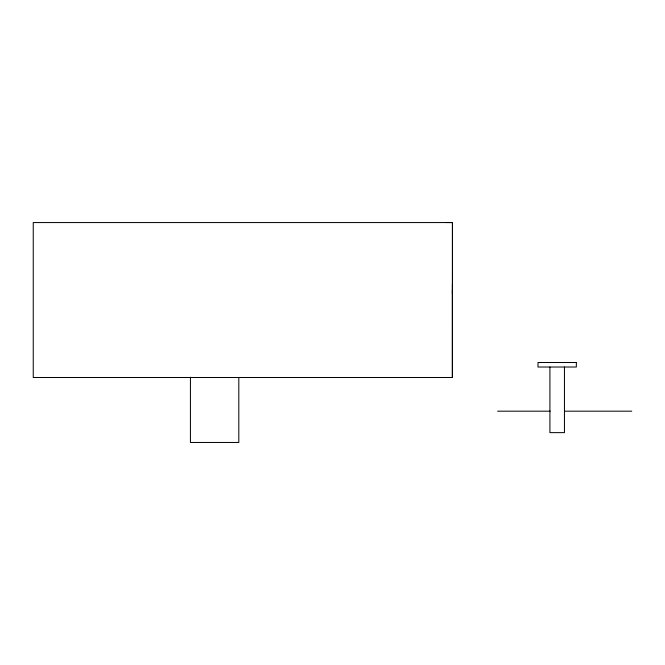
<?xml version="1.0" encoding="UTF-8"?>
<svg xmlns="http://www.w3.org/2000/svg" width="665" height="665" viewBox="0 0 665 665"><rect width="100%" height="100%" fill="white"/><g stroke="black" fill="none" stroke-linecap="round" stroke-linejoin="round"><path stroke-width="1" d="M452.408 293.938L452.408 290.156M497.595 411.178L550.229 411.178M564.676 411.178L631.75 411.178M446.115 222.534L452.441 222.559L452.441 377.496L33.25 377.496L33.25 222.559L452.441 222.559L452.408 377.496L452.408 284.379M564.452 367.022L564.452 432.632L549.913 432.632L549.913 367.022M238.81 377.496L238.81 442.466L190.431 442.466L190.431 377.205M576.339 362.508L537.985 362.508L537.985 367.022L576.339 367.022L576.339 362.508"/></g></svg>
